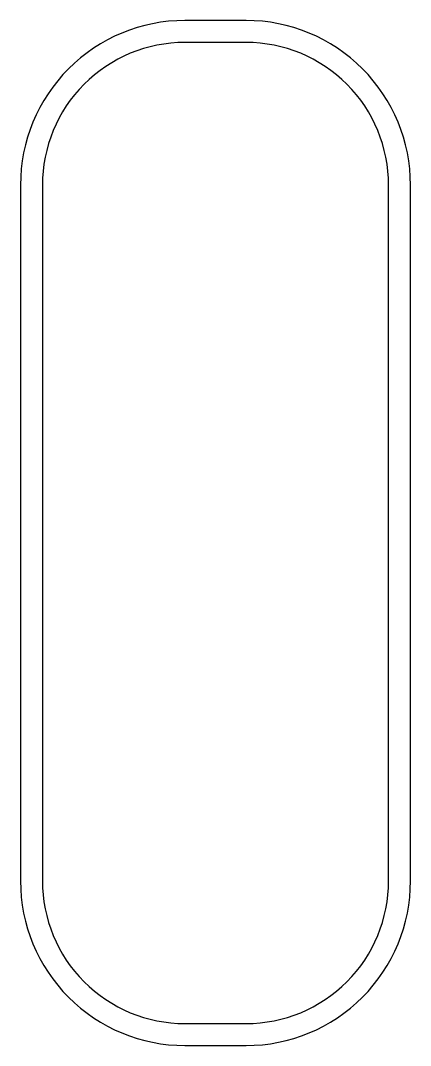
# Model space of a CAD drawing. Header units: millimetres. Extents: x -1.94 to 1.62, y -9.26 to 0.08.
import ezdxf

# ---------------------------------------------------------------- set-up
doc = ezdxf.new("R2010")
doc.units = ezdxf.units.MM
doc.layers.get('0').update_dxf_attribs({"linetype": 'CONTINUOUS'})

msp = doc.modelspace()

# ---------------------------------------------------------------- linework, layer by layer
for points in [[(-0.4408, -9.2561), (0.1192, -9.2561, 0.414214), (1.6192, -7.7561), (1.6192, -1.4161, 0.414214), (0.1192, 0.0839), (-0.4408, 0.0839, 0.414214), (-1.9408, -1.4161), (-1.9408, -7.7561, 0.414214)], [(0.1192, -9.0561, 0.414214), (1.4192, -7.7561), (1.4192, -1.4161, 0.414214), (0.1192, -0.1161), (-0.4408, -0.1161, 0.414214), (-1.7408, -1.4161), (-1.7408, -7.7561, 0.414214), (-0.4408, -9.0561)]]:
    msp.add_lwpolyline(points, format="xyb", close=True)

doc.saveas('drawing.dxf')
